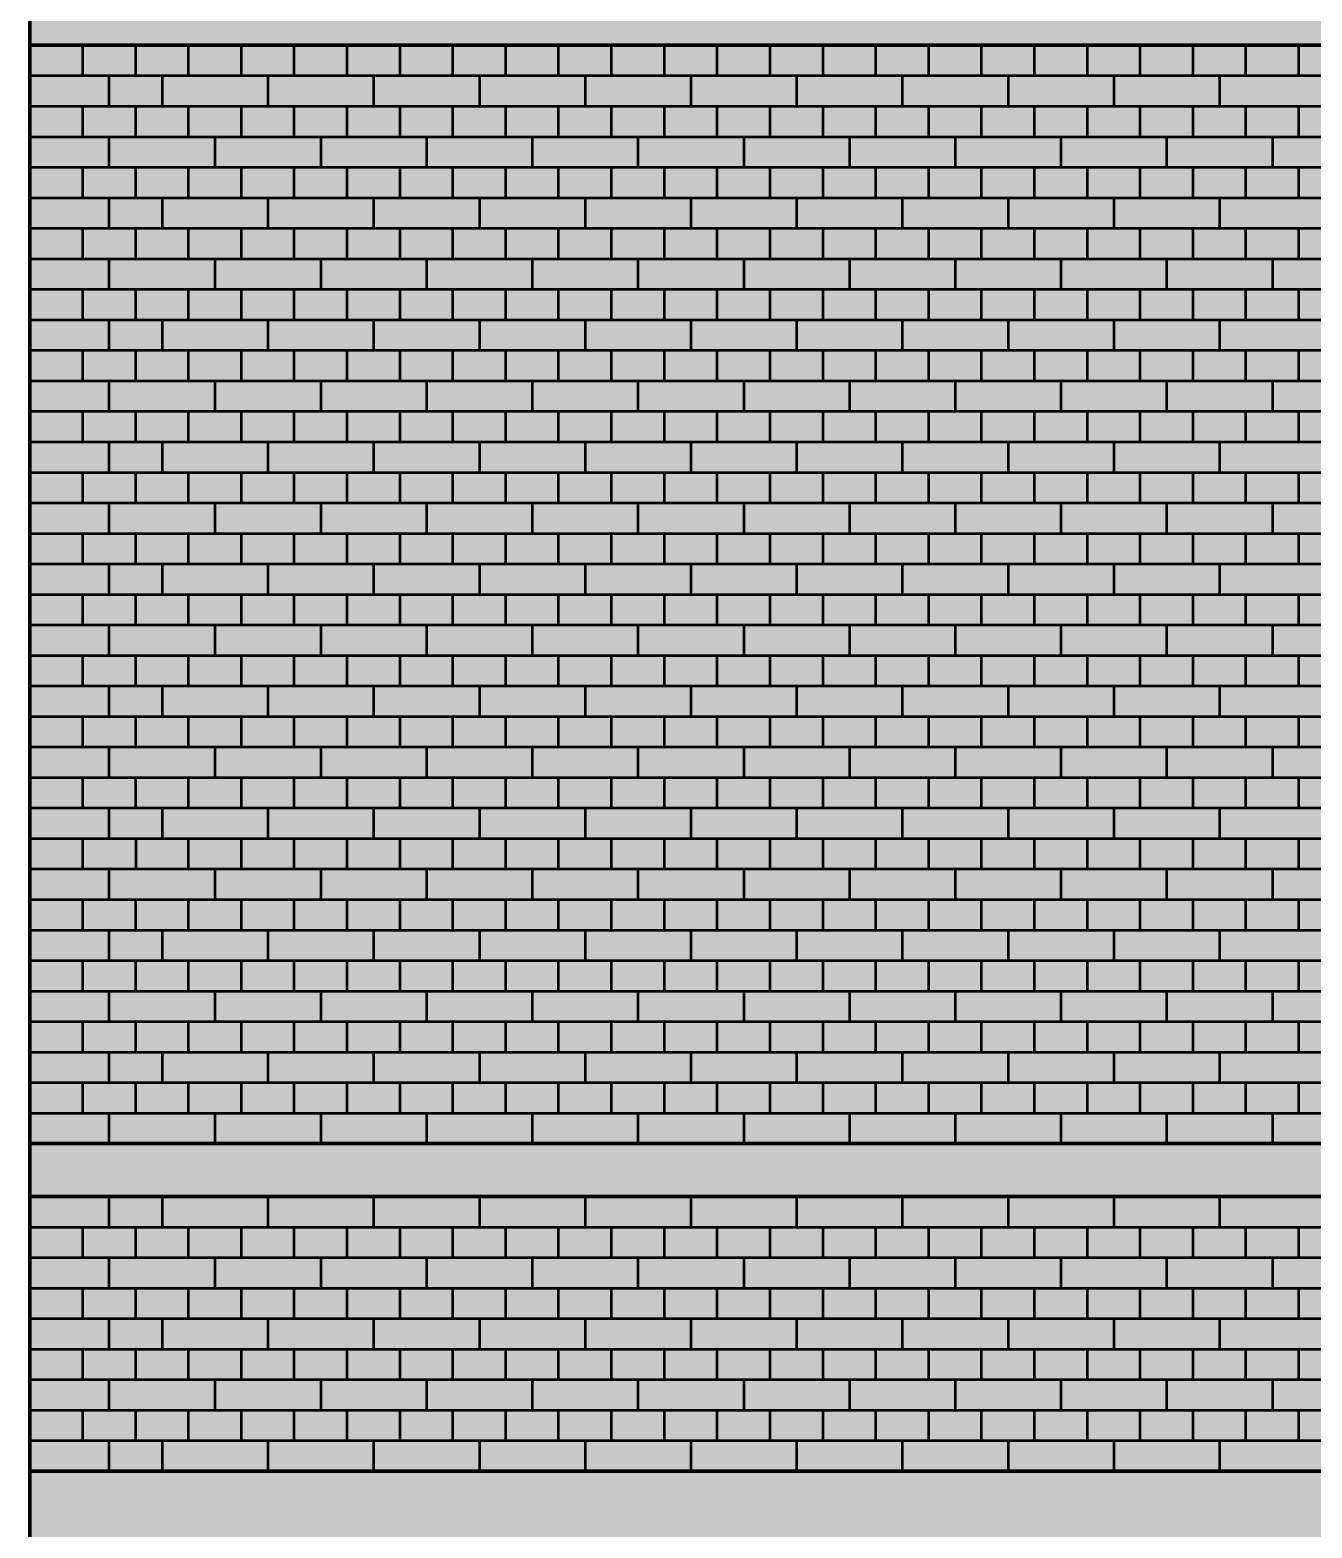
# Model space of a CAD drawing. Header units: millimetres. Extents: x 26 to 140, y 301 to 425.
# Drawn here: x 41.63 to 67.9, y 370.04 to 400.73 of the extents above; entities that cross this region are included whole.
import ezdxf

# ---------------------------------------------------------------- set-up
doc = ezdxf.new("R2010")
doc.units = ezdxf.units.MM
doc.linetypes.add('Volllinie', pattern=[0])
for name, color, linetype, lineweight, true_color in [('Rot', 178, 'Continuous', 70, 0x000000), ('Schild', 178, 'Continuous', 70, 0x000000), ('Schwarz', 178, 'Continuous', 70, 0x000000), ('Zeichnung', 178, 'Continuous', 25, 0x000000)]:
    doc.layers.add(name, color=color, linetype=linetype, lineweight=lineweight, true_color=true_color)

# ---------------------------------------------------------------- blocks, each defined once
blk = doc.blocks.new('$GROUP$e')
at = {"layer": 'Schild', "linetype": 'ByBlock', "lineweight": -2, "true_color": 0x000000}
h = blk.add_hatch(color=178, dxfattribs=at)
h.paths.add_polyline_path([(-8.125, -2.813), (8.125, -2.813), (8.125, 2.813), (-8.125, 2.813)], flags=0)
h.paths.add_polyline_path([(-7.925, -2.613), (7.925, -2.613), (7.925, 2.613), (-7.925, 2.613)], flags=0)
at = {"layer": 'Schild', "linetype": 'ByBlock', "lineweight": -2, "true_color": 0xffffff}
blk.add_hatch(color=7, dxfattribs=at).paths.add_polyline_path([(-7.925, 2.613), (-7.925, -2.613), (7.925, -2.613), (7.925, 2.613)], flags=0)
at = {"layer": 'Schild', "true_color": 0x000000}
for points in [[(-5.363, 2), (-4.792, 2), (-4.356, -0.395), (-3.932, 2), (-3.361, 2), (-4.073, -2), (-4.65, -2), (-5.075, 0.4), (-5.505, -2), (-6.076, -2), (-6.789, 2), (-6.218, 2), (-5.793, -0.395)], [(-0.003, 0.286), (-0.002, 0.324), (0.002, 0.361), (0.008, 0.397), (0.017, 0.433), (0.028, 0.469), (0.041, 0.503), (0.056, 0.537), (0.073, 0.57), (0.093, 0.601), (0.113, 0.63), (0.136, 0.659), (0.161, 0.686), (0.187, 0.711), (0.214, 0.735), (0.244, 0.756), (0.274, 0.776), (0.306, 0.795), (0.34, 0.811), (0.375, 0.825), (0.411, 0.837), (0.449, 0.846), (0.488, 0.852), (0.528, 0.856), (0.569, 0.857), (0.607, 0.856), (0.644, 0.852), (0.681, 0.846), (0.717, 0.837), (0.754, 0.825), (0.789, 0.811), (0.824, 0.795), (0.857, 0.777), (0.888, 0.757), (0.917, 0.736), (0.945, 0.713), (0.971, 0.688), (0.996, 0.662), (1.019, 0.634), (1.04, 0.605), (1.06, 0.574), (1.078, 0.541), (1.094, 0.506), (1.108, 0.471), (1.12, 0.434), (1.129, 0.398), (1.135, 0.361), (1.139, 0.324), (1.14, 0.286), (1.14, -0.003), (0.563, -0.003), (0.561, 0.039), (0.554, 0.077), (0.544, 0.114), (0.528, 0.148), (0.508, 0.179), (0.484, 0.208), (0.457, 0.233), (0.427, 0.254), (0.394, 0.27), (0.359, 0.282), (0.321, 0.289), (0.28, 0.291), (0.24, 0.289), (0.202, 0.282), (0.167, 0.271), (0.134, 0.255), (0.104, 0.234), (0.076, 0.209), (0.052, 0.181), (0.032, 0.15), (0.017, 0.117), (0.006, 0.081), (-0.001, 0.043), (-0.003, 0.002), (-0.003, -2), (-0.569, -2), (-0.569, 0.857), (-0.008, 0.857), (-0.008, 0.286)], [(5.929, 0.286), (5.889, 0.283), (5.851, 0.276), (5.816, 0.263), (5.783, 0.246), (5.753, 0.223), (5.725, 0.196), (5.701, 0.165), (5.681, 0.134), (5.666, 0.101), (5.655, 0.068), (5.648, 0.033), (5.646, -0.003), (5.641, -0.003), (5.643, -0.046), (5.65, -0.085), (5.662, -0.122), (5.678, -0.156), (5.699, -0.186), (5.725, -0.214), (5.754, -0.237), (5.785, -0.257), (5.818, -0.272), (5.853, -0.283), (5.89, -0.289), (5.929, -0.291), (5.98, -0.293), (6.03, -0.297), (6.079, -0.304), (6.127, -0.313), (6.173, -0.326), (6.219, -0.341), (6.264, -0.359), (6.307, -0.379), (6.349, -0.402), (6.39, -0.426), (6.429, -0.452), (6.466, -0.481), (6.502, -0.511), (6.536, -0.543), (6.568, -0.578), (6.599, -0.613), (6.627, -0.65), (6.654, -0.689), (6.678, -0.729), (6.701, -0.771), (6.721, -0.815), (6.739, -0.859), (6.754, -0.905), (6.767, -0.952), (6.777, -0.999), (6.784, -1.048), (6.788, -1.098), (6.789, -1.148), (6.788, -1.197), (6.784, -1.246), (6.777, -1.293), (6.768, -1.34), (6.756, -1.385), (6.741, -1.43), (6.724, -1.474), (6.704, -1.517), (6.682, -1.558), (6.659, -1.598), (6.633, -1.637), (6.606, -1.674), (6.576, -1.71), (6.544, -1.745), (6.511, -1.778), (6.475, -1.809), (6.438, -1.838), (6.399, -1.865), (6.359, -1.889), (6.316, -1.912), (6.272, -1.932), (6.226, -1.95), (6.18, -1.965), (6.132, -1.978), (6.083, -1.988), (6.033, -1.994), (5.982, -1.999), (5.929, -2), (5.877, -1.999), (5.826, -1.994), (5.776, -1.988), (5.728, -1.978), (5.68, -1.965), (5.634, -1.95), (5.589, -1.932), (5.546, -1.912), (5.504, -1.889), (5.464, -1.865), (5.425, -1.838), (5.388, -1.81), (5.353, -1.779), (5.32, -1.747), (5.288, -1.713), (5.258, -1.677), (5.231, -1.64), (5.205, -1.601), (5.181, -1.56), (5.16, -1.518), (5.14, -1.475), (5.123, -1.43), (5.108, -1.385), (5.096, -1.338), (5.087, -1.291), (5.08, -1.244), (5.076, -1.195), (5.075, -1.146), (5.641, -1.146), (5.643, -1.186), (5.65, -1.224), (5.661, -1.259), (5.677, -1.292), (5.698, -1.322), (5.722, -1.35), (5.751, -1.374), (5.782, -1.393), (5.815, -1.409), (5.851, -1.42), (5.889, -1.426), (5.929, -1.429), (5.935, -1.429), (5.974, -1.426), (6.011, -1.42), (6.046, -1.408), (6.079, -1.392), (6.11, -1.372), (6.139, -1.347), (6.165, -1.319), (6.186, -1.288), (6.202, -1.256), (6.214, -1.221), (6.221, -1.184), (6.223, -1.146), (6.221, -1.103), (6.213, -1.064), (6.201, -1.028), (6.184, -0.994), (6.163, -0.964), (6.136, -0.936), (6.106, -0.912), (6.075, -0.892), (6.042, -0.877), (6.008, -0.866), (5.972, -0.859), (5.935, -0.857), (5.929, -0.857), (5.877, -0.856), (5.826, -0.852), (5.776, -0.845), (5.728, -0.835), (5.68, -0.822), (5.634, -0.807), (5.589, -0.789), (5.546, -0.769), (5.504, -0.746), (5.464, -0.722), (5.425, -0.695), (5.388, -0.667), (5.353, -0.637), (5.32, -0.604), (5.288, -0.57), (5.258, -0.534), (5.231, -0.497), (5.205, -0.458), (5.181, -0.417), (5.16, -0.376), (5.14, -0.332), (5.123, -0.287), (5.108, -0.242), (5.096, -0.196), (5.087, -0.148), (5.08, -0.101), (5.076, -0.052), (5.075, -0.003), (5.075, 0.003), (5.076, 0.054), (5.08, 0.103), (5.087, 0.152), (5.097, 0.2), (5.11, 0.247), (5.125, 0.293), (5.143, 0.337), (5.163, 0.381), (5.186, 0.423), (5.21, 0.463), (5.237, 0.502), (5.265, 0.54), (5.295, 0.575), (5.328, 0.61), (5.362, 0.642), (5.398, 0.672), (5.435, 0.7), (5.474, 0.726), (5.514, 0.75), (5.556, 0.772), (5.6, 0.792), (5.645, 0.809), (5.69, 0.824), (5.736, 0.836), (5.783, 0.845), (5.831, 0.852), (5.88, 0.856), (5.929, 0.857), (5.98, 0.856), (6.03, 0.852), (6.079, 0.845), (6.127, 0.835), (6.173, 0.822), (6.219, 0.807), (6.264, 0.789), (6.307, 0.769), (6.349, 0.746), (6.39, 0.722), (6.429, 0.695), (6.466, 0.667), (6.502, 0.637), (6.536, 0.604), (6.568, 0.57), (6.599, 0.534), (6.627, 0.497), (6.654, 0.458), (6.678, 0.417), (6.701, 0.376), (6.721, 0.332), (6.739, 0.287), (6.754, 0.241), (6.767, 0.195), (6.777, 0.147), (6.784, 0.098), (6.788, 0.048), (6.789, -0.003), (6.223, -0.003), (6.221, 0.039), (6.213, 0.079), (6.201, 0.115), (6.184, 0.148), (6.163, 0.179), (6.136, 0.207), (6.106, 0.231), (6.075, 0.251), (6.042, 0.266), (6.008, 0.277), (5.972, 0.284), (5.935, 0.286)]]:
    blk.add_hatch(color=178, dxfattribs=at).paths.add_polyline_path(points, flags=0)
h = blk.add_hatch(color=178, dxfattribs=at)
h.paths.add_polyline_path([(2.503, -1.423), (2.543, -1.421), (2.58, -1.414), (2.615, -1.403), (2.649, -1.387), (2.68, -1.366), (2.709, -1.341), (2.735, -1.313), (2.757, -1.283), (2.773, -1.25), (2.785, -1.216), (2.792, -1.179), (2.795, -1.14), (2.789, -1.14), (2.784, 0.003), (2.781, 0.043), (2.775, 0.081), (2.764, 0.117), (2.748, 0.15), (2.728, 0.181), (2.704, 0.21), (2.676, 0.234), (2.646, 0.255), (2.613, 0.271), (2.577, 0.282), (2.539, 0.289), (2.498, 0.291), (2.462, 0.289), (2.428, 0.283), (2.395, 0.273), (2.364, 0.259), (2.334, 0.24), (2.306, 0.218), (2.28, 0.193), (2.259, 0.166), (2.241, 0.138), (2.227, 0.109), (2.218, 0.078), (2.212, 0.046), (2.207, -1.14), (2.209, -1.181), (2.216, -1.218), (2.227, -1.254), (2.243, -1.286), (2.264, -1.317), (2.289, -1.344), (2.318, -1.368), (2.349, -1.388), (2.383, -1.403), (2.419, -1.414), (2.457, -1.421), (2.498, -1.423)], flags=0)
h.paths.add_polyline_path([(3.355, -1.146), (3.354, -1.195), (3.35, -1.243), (3.343, -1.291), (3.334, -1.337), (3.322, -1.383), (3.307, -1.428), (3.29, -1.472), (3.27, -1.515), (3.249, -1.557), (3.225, -1.597), (3.2, -1.636), (3.172, -1.673), (3.143, -1.709), (3.111, -1.744), (3.078, -1.777), (3.042, -1.808), (3.005, -1.837), (2.967, -1.864), (2.926, -1.889), (2.884, -1.911), (2.84, -1.932), (2.794, -1.95), (2.748, -1.965), (2.7, -1.978), (2.651, -1.988), (2.601, -1.994), (2.55, -1.999), (2.498, -2), (2.446, -1.999), (2.395, -1.994), (2.345, -1.988), (2.297, -1.978), (2.25, -1.965), (2.204, -1.95), (2.159, -1.932), (2.116, -1.912), (2.074, -1.889), (2.034, -1.865), (1.996, -1.838), (1.959, -1.81), (1.924, -1.779), (1.89, -1.747), (1.859, -1.713), (1.829, -1.677), (1.802, -1.64), (1.776, -1.601), (1.753, -1.56), (1.731, -1.518), (1.711, -1.475), (1.694, -1.43), (1.679, -1.385), (1.668, -1.338), (1.658, -1.291), (1.652, -1.244), (1.648, -1.195), (1.646, -1.146), (1.646, 2), (2.212, 2), (2.216, 0.34), (2.219, 0.375), (2.224, 0.41), (2.232, 0.444), (2.243, 0.477), (2.255, 0.51), (2.27, 0.542), (2.288, 0.573), (2.307, 0.602), (2.327, 0.63), (2.349, 0.657), (2.373, 0.682), (2.399, 0.706), (2.426, 0.729), (2.454, 0.75), (2.483, 0.769), (2.513, 0.786), (2.544, 0.802), (2.576, 0.817), (2.609, 0.829), (2.644, 0.839), (2.679, 0.847), (2.715, 0.853), (2.751, 0.856), (2.789, 0.857), (2.827, 0.856), (2.864, 0.852), (2.9, 0.846), (2.936, 0.837), (2.972, 0.825), (3.007, 0.811), (3.042, 0.795), (3.074, 0.777), (3.105, 0.757), (3.134, 0.736), (3.162, 0.713), (3.188, 0.688), (3.212, 0.662), (3.235, 0.634), (3.256, 0.605), (3.275, 0.574), (3.293, 0.541), (3.309, 0.506), (3.323, 0.471), (3.335, 0.434), (3.344, 0.398), (3.35, 0.361), (3.354, 0.324), (3.355, 0.286)], flags=0)
h = blk.add_hatch(color=178, dxfattribs=at)
h.paths.add_polyline_path([(3.872, -2), (3.872, 0.857), (4.438, 0.857), (4.438, -2)], flags=0)
h.paths.add_polyline_path([(3.872, 1.14), (3.872, 1.717), (4.438, 1.717), (4.438, 1.14)], flags=0)
h = blk.add_hatch(color=178, dxfattribs=at)
h.paths.add_polyline_path([(-2.245, -1.146), (-2.243, -1.186), (-2.236, -1.224), (-2.224, -1.259), (-2.209, -1.292), (-2.188, -1.322), (-2.163, -1.35), (-2.135, -1.374), (-2.104, -1.393), (-2.071, -1.409), (-2.035, -1.42), (-1.997, -1.426), (-1.956, -1.429), (-1.951, -1.429), (-1.912, -1.426), (-1.875, -1.42), (-1.84, -1.408), (-1.807, -1.392), (-1.776, -1.372), (-1.747, -1.347), (-1.721, -1.319), (-1.7, -1.288), (-1.684, -1.256), (-1.672, -1.221), (-1.665, -1.184), (-1.663, -1.146), (-1.663, -0.971), (-1.663, -0.286), (-1.663, -0.003), (-1.665, 0.039), (-1.672, 0.079), (-1.684, 0.115), (-1.701, 0.148), (-1.723, 0.179), (-1.75, 0.207), (-1.779, 0.231), (-1.811, 0.251), (-1.844, 0.266), (-1.878, 0.277), (-1.914, 0.284), (-1.951, 0.286), (-1.956, 0.286), (-1.997, 0.283), (-2.035, 0.277), (-2.071, 0.265), (-2.104, 0.249), (-2.135, 0.229), (-2.163, 0.204), (-2.188, 0.176), (-2.209, 0.145), (-2.224, 0.112), (-2.236, 0.076), (-2.243, 0.038), (-2.245, -0.003)], flags=0)
h.paths.add_polyline_path([(-2.811, -0.003), (-2.809, 0.05), (-2.805, 0.101), (-2.798, 0.151), (-2.789, 0.2), (-2.776, 0.248), (-2.761, 0.294), (-2.743, 0.34), (-2.722, 0.384), (-2.7, 0.427), (-2.676, 0.467), (-2.649, 0.506), (-2.621, 0.543), (-2.59, 0.579), (-2.558, 0.612), (-2.524, 0.644), (-2.488, 0.674), (-2.451, 0.701), (-2.412, 0.727), (-2.371, 0.751), (-2.329, 0.772), (-2.286, 0.792), (-2.241, 0.809), (-2.196, 0.824), (-2.149, 0.836), (-2.102, 0.845), (-2.054, 0.852), (-2.006, 0.856), (-1.956, 0.857), (-1.906, 0.856), (-1.856, 0.852), (-1.807, 0.845), (-1.759, 0.835), (-1.712, 0.822), (-1.667, 0.807), (-1.622, 0.789), (-1.578, 0.769), (-1.536, 0.746), (-1.496, 0.722), (-1.457, 0.695), (-1.42, 0.667), (-1.384, 0.637), (-1.35, 0.604), (-1.317, 0.57), (-1.287, 0.534), (-1.258, 0.497), (-1.232, 0.458), (-1.207, 0.417), (-1.185, 0.376), (-1.165, 0.332), (-1.147, 0.287), (-1.131, 0.241), (-1.119, 0.195), (-1.109, 0.147), (-1.102, 0.098), (-1.098, 0.048), (-1.097, -0.003), (-1.097, -1.146), (-1.098, -1.195), (-1.102, -1.243), (-1.109, -1.291), (-1.118, -1.337), (-1.13, -1.383), (-1.145, -1.428), (-1.162, -1.472), (-1.182, -1.515), (-1.203, -1.557), (-1.227, -1.597), (-1.253, -1.636), (-1.28, -1.673), (-1.31, -1.709), (-1.341, -1.744), (-1.375, -1.777), (-1.41, -1.808), (-1.447, -1.837), (-1.486, -1.864), (-1.527, -1.889), (-1.569, -1.911), (-1.614, -1.932), (-1.659, -1.95), (-1.706, -1.965), (-1.754, -1.978), (-1.803, -1.988), (-1.853, -1.994), (-1.904, -1.999), (-1.956, -2), (-2.009, -1.999), (-2.06, -1.994), (-2.11, -1.988), (-2.158, -1.978), (-2.206, -1.965), (-2.252, -1.95), (-2.297, -1.932), (-2.34, -1.912), (-2.382, -1.889), (-2.422, -1.865), (-2.461, -1.838), (-2.497, -1.81), (-2.533, -1.779), (-2.566, -1.747), (-2.598, -1.713), (-2.627, -1.677), (-2.655, -1.64), (-2.681, -1.601), (-2.704, -1.56), (-2.726, -1.518), (-2.746, -1.475), (-2.763, -1.43), (-2.778, -1.385), (-2.79, -1.338), (-2.799, -1.291), (-2.806, -1.244), (-2.81, -1.195), (-2.811, -1.146), (-2.811, -0.275)], flags=0)

msp = doc.modelspace()

# ---------------------------------------------------------------- hatches: boundary and pattern name
at = {"layer": 'Rot', "linetype": 'Volllinie', "lineweight": 70, "true_color": 0xcc3300}
h = msp.add_hatch(color=22, dxfattribs=at)
edge = h.paths.add_edge_path(flags=0)
edge.add_line((84.966, 343.875), (84.966, 360.125))
edge.add_arc((90.924, 346.549), 14.826, 66.3035, 113.6965, ccw=False)
edge.add_line((96.883, 360.125), (96.883, 343.875))
edge.add_line((96.883, 343.875), (84.966, 343.875))
edge = h.paths.add_edge_path(flags=0)
edge.add_line((87.133, 377.917), (87.133, 393.542))
edge.add_arc((90.924, 382.353), 11.814, 71.2796, 108.7204, ccw=False)
edge.add_line((94.716, 393.542), (94.716, 377.917))
edge.add_line((94.716, 377.917), (87.133, 377.917))
edge = h.paths.add_edge_path(flags=0)
edge.add_line((82.258, 404.167), (82.258, 411.979))
edge.add_arc((85.237, 405.191), 7.413, 66.3035, 113.6965, ccw=False)
edge.add_line((88.216, 411.979), (88.216, 404.167))
edge.add_line((88.216, 404.167), (82.258, 404.167))
edge = h.paths.add_edge_path(flags=0)
edge.add_line((92.549, 404.167), (92.549, 411.979))
edge.add_arc((95.528, 405.191), 7.413, 66.3035, 113.6965, ccw=False)
edge.add_line((98.508, 411.979), (98.508, 404.167))
edge.add_line((98.508, 404.167), (92.549, 404.167))
h.paths.add_polyline_path([(41.633, 336.542), (140.216, 336.542), (140.216, 404.167), (105.008, 404.167), (105.008, 415.417), (95.633, 424.792), (85.133, 424.792), (75.758, 415.417), (75.758, 404.167), (41.633, 404.167)], flags=0)

# ---------------------------------------------------------------- linework, layer by layer
at = {"layer": 'Schwarz', "flags": 128}
msp.add_lwpolyline([(41.633, 336.542), (140.216, 336.542), (140.216, 404.167), (105.008, 404.167), (105.008, 415.417), (95.633, 424.792), (85.133, 424.792), (75.758, 415.417), (75.758, 404.167), (41.633, 404.167)], close=True, dxfattribs=at)
at = {"layer": 'Schwarz', "color": 178, "linetype": 'Volllinie', "lineweight": 70, "true_color": 0x000000, "flags": 128}
for points in [[(41.633, 400.417), (79.008, 400.417), (79.008, 415.417), (79.008, 416.042), (79.549, 416.042), (79.549, 416.667), (80.091, 416.667), (80.091, 416.667), (80.091, 417.292), (80.633, 417.292), (80.633, 417.917), (81.174, 417.917), (81.174, 418.542), (81.716, 418.542), (81.716, 419.167), (82.258, 419.167), (82.258, 419.167), (82.258, 419.792), (82.799, 419.792), (82.799, 420.417), (97.966, 420.417), (97.966, 419.792), (98.508, 419.792), (98.508, 419.167), (99.049, 419.167), (99.049, 419.167), (99.049, 418.542), (99.591, 418.542), (99.591, 418.542), (99.591, 417.917), (100.133, 417.917), (100.133, 417.917), (100.133, 417.292), (100.674, 417.292), (100.674, 416.667), (101.216, 416.667), (101.216, 416.667), (101.216, 416.042), (101.758, 416.042), (101.758, 415.417), (101.758, 400.417), (140.216, 400.417)], [(41.633, 371.208), (140.216, 371.208)]]:
    msp.add_lwpolyline(points, dxfattribs=at)
at = {"layer": 'Schwarz', "flags": 128}
for points in [[(41.633, 377.917), (87.133, 377.917)], [(41.633, 376.833), (140.216, 376.833)]]:
    msp.add_lwpolyline(points, dxfattribs=at)
at = {"layer": 'Zeichnung'}
for p, q in [((44.883, 397.917), (44.883, 397.292)), ((50.841, 396.667), (50.841, 397.292)), ((41.633, 396.667), (42.716, 396.667)), ((45.966, 395.417), (52.466, 395.417)), ((43.258, 393.542), (47.591, 393.542))]:
    msp.add_line(p, q, dxfattribs=at)
at = {"layer": 'Zeichnung', "color": 1, "linetype": 'Volllinie', "lineweight": 50, "true_color": 0xff0000, "flags": 128}
for points in [[(42.716, 399.792), (42.716, 400.417)], [(43.799, 399.792), (43.799, 400.417)], [(44.883, 399.792), (44.883, 400.417)], [(45.966, 399.792), (45.966, 400.417)], [(47.049, 399.792), (47.049, 400.417)], [(48.133, 399.792), (48.133, 400.417)], [(49.216, 399.792), (49.216, 400.417)], [(50.299, 399.792), (50.299, 400.417)], [(51.383, 399.792), (51.383, 400.417)], [(52.466, 399.792), (52.466, 400.417)], [(53.549, 399.792), (53.549, 400.417)], [(54.633, 399.792), (54.633, 400.417)], [(55.716, 399.792), (55.716, 400.417)], [(56.799, 399.792), (56.799, 400.417)], [(57.883, 399.792), (57.883, 400.417)], [(58.966, 399.792), (58.966, 400.417)], [(60.049, 399.792), (60.049, 400.417)], [(61.133, 399.792), (61.133, 400.417)], [(62.216, 399.792), (62.216, 400.417)], [(63.299, 399.792), (63.299, 400.417)], [(64.383, 399.792), (64.383, 400.417)], [(65.466, 399.792), (65.466, 400.417)], [(66.549, 399.792), (66.549, 400.417)], [(67.633, 399.792), (67.633, 400.417)], [(140.216, 399.792), (41.633, 399.792)], [(43.258, 399.167), (43.258, 399.792)], [(44.341, 399.792), (44.341, 399.167)], [(46.508, 399.792), (46.508, 399.167)], [(48.674, 399.792), (48.674, 399.167)], [(50.841, 399.792), (50.841, 399.167)], [(53.008, 399.792), (53.008, 399.167)], [(55.174, 399.792), (55.174, 399.167)], [(57.341, 399.792), (57.341, 399.167)], [(59.508, 399.792), (59.508, 399.167)], [(61.674, 399.792), (61.674, 399.167)], [(63.841, 399.792), (63.841, 399.167)], [(66.008, 399.792), (66.008, 399.167)], [(41.633, 399.167), (140.216, 399.167)], [(42.716, 398.542), (42.716, 399.167)], [(43.799, 398.542), (43.799, 399.167)], [(44.883, 398.542), (44.883, 399.167)], [(45.966, 398.542), (45.966, 399.167)], [(47.049, 398.542), (47.049, 399.167)], [(48.133, 398.542), (48.133, 399.167)], [(49.216, 398.542), (49.216, 399.167)], [(50.299, 398.542), (50.299, 399.167)], [(51.383, 398.542), (51.383, 399.167)], [(52.466, 398.542), (52.466, 399.167)], [(53.549, 398.542), (53.549, 399.167)], [(54.633, 398.542), (54.633, 399.167)], [(55.716, 398.542), (55.716, 399.167)], [(56.799, 398.542), (56.799, 399.167)], [(57.883, 398.542), (57.883, 399.167)], [(58.966, 398.542), (58.966, 399.167)], [(60.049, 398.542), (60.049, 399.167)], [(61.133, 398.542), (61.133, 399.167)], [(62.216, 398.542), (62.216, 399.167)], [(63.299, 398.542), (63.299, 399.167)], [(64.383, 398.542), (64.383, 399.167)], [(65.466, 398.542), (65.466, 399.167)], [(66.549, 398.542), (66.549, 399.167)], [(67.633, 398.542), (67.633, 399.167)], [(41.633, 398.542), (140.216, 398.542)], [(43.258, 397.917), (43.258, 398.542)], [(45.424, 398.542), (45.424, 397.917)], [(47.591, 398.542), (47.591, 397.917)], [(49.758, 398.542), (49.758, 397.917)], [(51.924, 398.542), (51.924, 397.917)], [(54.091, 398.542), (54.091, 397.917)], [(56.258, 398.542), (56.258, 397.917)], [(58.424, 398.542), (58.424, 397.917)], [(60.591, 398.542), (60.591, 397.917)], [(62.758, 398.542), (62.758, 397.917)], [(64.924, 398.542), (64.924, 397.917)], [(67.091, 398.542), (67.091, 397.917)], [(41.633, 397.917), (140.216, 397.917)], [(42.716, 397.292), (42.716, 397.917)], [(43.799, 397.292), (43.799, 397.917)], [(44.883, 397.292), (44.883, 397.917)], [(45.966, 397.292), (45.966, 397.917)], [(47.049, 397.292), (47.049, 397.917)], [(48.133, 397.292), (48.133, 397.917)], [(49.216, 397.292), (49.216, 397.917)], [(50.299, 397.292), (50.299, 397.917)], [(51.383, 397.292), (51.383, 397.917)], [(52.466, 397.292), (52.466, 397.917)], [(53.549, 397.292), (53.549, 397.917)], [(54.633, 397.292), (54.633, 397.917)], [(55.716, 397.292), (55.716, 397.917)], [(56.799, 397.292), (56.799, 397.917)], [(57.883, 397.292), (57.883, 397.917)], [(58.966, 397.292), (58.966, 397.917)], [(60.049, 397.292), (60.049, 397.917)], [(61.133, 397.292), (61.133, 397.917)], [(62.216, 397.292), (62.216, 397.917)], [(63.299, 397.292), (63.299, 397.917)], [(64.383, 397.292), (64.383, 397.917)], [(65.466, 397.292), (65.466, 397.917)], [(66.549, 397.292), (66.549, 397.917)], [(67.633, 397.292), (67.633, 397.917)], [(41.633, 397.292), (140.216, 397.292)], [(43.258, 396.667), (43.258, 397.292)], [(44.341, 397.292), (44.341, 396.667)], [(46.508, 397.292), (46.508, 396.667)], [(48.674, 397.292), (48.674, 396.667)], [(50.841, 397.292), (50.841, 396.667)], [(53.008, 397.292), (53.008, 396.667)], [(55.174, 397.292), (55.174, 396.667)], [(57.341, 397.292), (57.341, 396.667)], [(59.508, 397.292), (59.508, 396.667)], [(61.674, 397.292), (61.674, 396.667)], [(63.841, 397.292), (63.841, 396.667)], [(66.008, 397.292), (66.008, 396.667)], [(41.633, 396.667), (86.648, 396.667)], [(42.716, 396.042), (42.716, 396.667)], [(43.799, 396.042), (43.799, 396.667)], [(44.883, 396.042), (44.883, 396.667)], [(45.966, 396.042), (45.966, 396.667)], [(47.049, 396.042), (47.049, 396.667)], [(48.133, 396.042), (48.133, 396.667)], [(49.216, 396.042), (49.216, 396.667)], [(50.299, 396.042), (50.299, 396.667)], [(51.383, 396.042), (51.383, 396.667)], [(52.466, 396.042), (52.466, 396.667)], [(53.549, 396.042), (53.549, 396.667)], [(54.633, 396.042), (54.633, 396.667)], [(55.716, 396.042), (55.716, 396.667)], [(56.799, 396.042), (56.799, 396.667)], [(57.883, 396.042), (57.883, 396.667)], [(58.966, 396.042), (58.966, 396.667)], [(60.049, 396.042), (60.049, 396.667)], [(61.133, 396.042), (61.133, 396.667)], [(62.216, 396.042), (62.216, 396.667)], [(63.299, 396.042), (63.299, 396.667)], [(64.383, 396.042), (64.383, 396.667)], [(65.466, 396.042), (65.466, 396.667)], [(66.549, 396.042), (66.549, 396.667)], [(67.633, 396.042), (67.633, 396.667)], [(41.633, 396.042), (86.285, 396.042)], [(43.258, 395.417), (43.258, 396.042)], [(45.424, 396.042), (45.424, 395.417)], [(47.591, 396.042), (47.591, 395.417)], [(49.758, 396.042), (49.758, 395.417)], [(51.924, 396.042), (51.924, 395.417)], [(54.091, 396.042), (54.091, 395.417)], [(56.258, 396.042), (56.258, 395.417)], [(58.424, 396.042), (58.424, 395.417)], [(60.591, 396.042), (60.591, 395.417)], [(62.758, 396.042), (62.758, 395.417)], [(64.924, 396.042), (64.924, 395.417)], [(67.091, 396.042), (67.091, 395.417)], [(41.633, 395.417), (86.497, 395.417)], [(42.716, 394.792), (42.716, 395.417)], [(43.799, 394.792), (43.799, 395.417)], [(44.883, 394.792), (44.883, 395.417)], [(45.966, 394.792), (45.966, 395.417)], [(47.049, 394.792), (47.049, 395.417)], [(48.133, 394.792), (48.133, 395.417)], [(49.216, 394.792), (49.216, 395.417)], [(50.299, 394.792), (50.299, 395.417)], [(51.383, 394.792), (51.383, 395.417)], [(52.466, 394.792), (52.466, 395.417)], [(53.549, 394.792), (53.549, 395.417)], [(54.633, 394.792), (54.633, 395.417)], [(55.716, 394.792), (55.716, 395.417)], [(56.799, 394.792), (56.799, 395.417)], [(57.883, 394.792), (57.883, 395.417)], [(58.966, 394.792), (58.966, 395.417)], [(60.049, 394.792), (60.049, 395.417)], [(61.133, 394.792), (61.133, 395.417)], [(62.216, 394.792), (62.216, 395.417)], [(63.299, 394.792), (63.299, 395.417)], [(64.383, 394.792), (64.383, 395.417)], [(65.466, 394.792), (65.466, 395.417)], [(66.549, 394.792), (66.549, 395.417)], [(67.633, 394.792), (67.633, 395.417)], [(41.633, 394.792), (86.709, 394.792)], [(43.258, 394.167), (43.258, 394.792)], [(44.341, 394.792), (44.341, 394.167)], [(46.508, 394.792), (46.508, 394.167)], [(48.674, 394.792), (48.674, 394.167)], [(50.841, 394.792), (50.841, 394.167)], [(53.008, 394.792), (53.008, 394.167)], [(55.174, 394.792), (55.174, 394.167)], [(57.341, 394.792), (57.341, 394.167)], [(59.508, 394.792), (59.508, 394.167)], [(61.674, 394.792), (61.674, 394.167)], [(63.841, 394.792), (63.841, 394.167)], [(66.008, 394.792), (66.008, 394.167)], [(41.633, 394.167), (86.921, 394.167)], [(42.716, 393.542), (42.716, 394.167)], [(43.799, 393.542), (43.799, 394.167)], [(44.883, 393.542), (44.883, 394.167)], [(45.966, 393.542), (45.966, 394.167)], [(47.049, 393.542), (47.049, 394.167)], [(48.133, 393.542), (48.133, 394.167)], [(49.216, 393.542), (49.216, 394.167)], [(50.299, 393.542), (50.299, 394.167)], [(51.383, 393.542), (51.383, 394.167)], [(52.466, 393.542), (52.466, 394.167)], [(53.549, 393.542), (53.549, 394.167)], [(54.633, 393.542), (54.633, 394.167)], [(55.716, 393.542), (55.716, 394.167)], [(56.799, 393.542), (56.799, 394.167)], [(57.883, 393.542), (57.883, 394.167)], [(58.966, 393.542), (58.966, 394.167)], [(60.049, 393.542), (60.049, 394.167)], [(61.133, 393.542), (61.133, 394.167)], [(62.216, 393.542), (62.216, 394.167)], [(63.299, 393.542), (63.299, 394.167)], [(64.383, 393.542), (64.383, 394.167)], [(65.466, 393.542), (65.466, 394.167)], [(66.549, 393.542), (66.549, 394.167)], [(67.633, 393.542), (67.633, 394.167)], [(41.633, 393.542), (87.133, 393.542)], [(43.258, 392.917), (43.258, 393.542)], [(45.424, 393.542), (45.424, 392.917)], [(47.591, 393.542), (47.591, 392.917)], [(49.758, 393.542), (49.758, 392.917)], [(51.924, 393.542), (51.924, 392.917)], [(54.091, 393.542), (54.091, 392.917)], [(56.258, 393.542), (56.258, 392.917)], [(58.424, 393.542), (58.424, 392.917)], [(60.591, 393.542), (60.591, 392.917)], [(62.758, 393.542), (62.758, 392.917)], [(64.924, 393.542), (64.924, 392.917)], [(67.091, 393.542), (67.091, 392.917)], [(41.633, 392.917), (87.133, 392.917)], [(42.716, 392.292), (42.716, 392.917)], [(43.799, 392.292), (43.799, 392.917)], [(44.883, 392.292), (44.883, 392.917)], [(45.966, 392.292), (45.966, 392.917)], [(47.049, 392.292), (47.049, 392.917)], [(48.133, 392.292), (48.133, 392.917)], [(49.216, 392.292), (49.216, 392.917)], [(50.299, 392.292), (50.299, 392.917)], [(51.383, 392.292), (51.383, 392.917)], [(52.466, 392.292), (52.466, 392.917)], [(53.549, 392.292), (53.549, 392.917)], [(54.633, 392.292), (54.633, 392.917)], [(55.716, 392.292), (55.716, 392.917)], [(56.799, 392.292), (56.799, 392.917)], [(57.883, 392.292), (57.883, 392.917)], [(58.966, 392.292), (58.966, 392.917)], [(60.049, 392.292), (60.049, 392.917)], [(61.133, 392.292), (61.133, 392.917)], [(62.216, 392.292), (62.216, 392.917)], [(63.299, 392.292), (63.299, 392.917)], [(64.383, 392.292), (64.383, 392.917)], [(65.466, 392.292), (65.466, 392.917)], [(66.549, 392.292), (66.549, 392.917)], [(67.633, 392.292), (67.633, 392.917)], [(41.633, 392.292), (87.133, 392.292)], [(43.258, 391.667), (43.258, 392.292)], [(44.341, 392.292), (44.341, 391.667)], [(46.508, 392.292), (46.508, 391.667)], [(48.674, 392.292), (48.674, 391.667)], [(50.841, 392.292), (50.841, 391.667)], [(53.008, 392.292), (53.008, 391.667)], [(55.174, 392.292), (55.174, 391.667)], [(57.341, 392.292), (57.341, 391.667)], [(59.508, 392.292), (59.508, 391.667)], [(61.674, 392.292), (61.674, 391.667)], [(63.841, 392.292), (63.841, 391.667)], [(66.008, 392.292), (66.008, 391.667)], [(41.633, 391.667), (87.133, 391.667)], [(42.716, 391.042), (42.716, 391.667)], [(43.799, 391.042), (43.799, 391.667)], [(44.883, 391.042), (44.883, 391.667)], [(45.966, 391.042), (45.966, 391.667)], [(47.049, 391.042), (47.049, 391.667)], [(48.133, 391.042), (48.133, 391.667)], [(49.216, 391.042), (49.216, 391.667)], [(50.299, 391.042), (50.299, 391.667)], [(51.383, 391.042), (51.383, 391.667)], [(52.466, 391.042), (52.466, 391.667)], [(53.549, 391.042), (53.549, 391.667)], [(54.633, 391.042), (54.633, 391.667)], [(55.716, 391.042), (55.716, 391.667)], [(56.799, 391.042), (56.799, 391.667)], [(57.883, 391.042), (57.883, 391.667)], [(58.966, 391.042), (58.966, 391.667)], [(60.049, 391.042), (60.049, 391.667)], [(61.133, 391.042), (61.133, 391.667)], [(62.216, 391.042), (62.216, 391.667)], [(63.299, 391.042), (63.299, 391.667)], [(64.383, 391.042), (64.383, 391.667)], [(65.466, 391.042), (65.466, 391.667)], [(66.549, 391.042), (66.549, 391.667)], [(67.633, 391.042), (67.633, 391.667)], [(41.633, 391.042), (87.133, 391.042)], [(43.258, 390.417), (43.258, 391.042)], [(45.424, 391.042), (45.424, 390.417)], [(47.591, 391.042), (47.591, 390.417)], [(49.758, 391.042), (49.758, 390.417)], [(51.924, 391.042), (51.924, 390.417)], [(54.091, 391.042), (54.091, 390.417)], [(56.258, 391.042), (56.258, 390.417)], [(58.424, 391.042), (58.424, 390.417)], [(60.591, 391.042), (60.591, 390.417)], [(62.758, 391.042), (62.758, 390.417)], [(64.924, 391.042), (64.924, 390.417)], [(67.091, 391.042), (67.091, 390.417)], [(41.633, 390.417), (87.133, 390.417)], [(42.716, 389.792), (42.716, 390.417)], [(43.799, 389.792), (43.799, 390.417)], [(44.883, 389.792), (44.883, 390.417)], [(45.966, 389.792), (45.966, 390.417)], [(47.049, 389.792), (47.049, 390.417)], [(48.133, 389.792), (48.133, 390.417)], [(49.216, 389.792), (49.216, 390.417)], [(50.299, 389.792), (50.299, 390.417)], [(51.383, 389.792), (51.383, 390.417)], [(52.466, 389.792), (52.466, 390.417)], [(53.549, 389.792), (53.549, 390.417)], [(54.633, 389.792), (54.633, 390.417)], [(55.716, 389.792), (55.716, 390.417)], [(56.799, 389.792), (56.799, 390.417)], [(57.883, 389.792), (57.883, 390.417)], [(58.966, 389.792), (58.966, 390.417)], [(60.049, 389.792), (60.049, 390.417)], [(61.133, 389.792), (61.133, 390.417)], [(62.216, 389.792), (62.216, 390.417)], [(63.299, 389.792), (63.299, 390.417)], [(64.383, 389.792), (64.383, 390.417)], [(65.466, 389.792), (65.466, 390.417)], [(66.549, 389.792), (66.549, 390.417)], [(67.633, 389.792), (67.633, 390.417)], [(41.633, 389.792), (87.133, 389.792)], [(43.258, 389.167), (43.258, 389.792)], [(44.341, 389.792), (44.341, 389.167)], [(46.508, 389.792), (46.508, 389.167)], [(48.674, 389.792), (48.674, 389.167)], [(50.841, 389.792), (50.841, 389.167)], [(53.008, 389.792), (53.008, 389.167)], [(55.174, 389.792), (55.174, 389.167)], [(57.341, 389.792), (57.341, 389.167)], [(59.508, 389.792), (59.508, 389.167)], [(61.674, 389.792), (61.674, 389.167)], [(63.841, 389.792), (63.841, 389.167)], [(66.008, 389.792), (66.008, 389.167)], [(41.633, 389.167), (87.133, 389.167)], [(42.716, 388.542), (42.716, 389.167)], [(43.799, 388.542), (43.799, 389.167)], [(44.883, 388.542), (44.883, 389.167)], [(45.966, 388.542), (45.966, 389.167)], [(47.049, 388.542), (47.049, 389.167)], [(48.133, 388.542), (48.133, 389.167)], [(49.216, 388.542), (49.216, 389.167)], [(50.299, 388.542), (50.299, 389.167)], [(51.383, 388.542), (51.383, 389.167)], [(52.466, 388.542), (52.466, 389.167)], [(53.549, 388.542), (53.549, 389.167)], [(54.633, 388.542), (54.633, 389.167)], [(55.716, 388.542), (55.716, 389.167)], [(56.799, 388.542), (56.799, 389.167)], [(57.883, 388.542), (57.883, 389.167)], [(58.966, 388.542), (58.966, 389.167)], [(60.049, 388.542), (60.049, 389.167)], [(61.133, 388.542), (61.133, 389.167)], [(62.216, 388.542), (62.216, 389.167)], [(63.299, 388.542), (63.299, 389.167)], [(64.383, 388.542), (64.383, 389.167)], [(65.466, 388.542), (65.466, 389.167)], [(66.549, 388.542), (66.549, 389.167)], [(67.633, 388.542), (67.633, 389.167)], [(41.633, 388.542), (87.133, 388.542)], [(43.258, 387.917), (43.258, 388.542)], [(45.424, 388.542), (45.424, 387.917)], [(47.591, 388.542), (47.591, 387.917)], [(49.758, 388.542), (49.758, 387.917)], [(51.924, 388.542), (51.924, 387.917)], [(54.091, 388.542), (54.091, 387.917)], [(56.258, 388.542), (56.258, 387.917)], [(58.424, 388.542), (58.424, 387.917)], [(60.591, 388.542), (60.591, 387.917)], [(62.758, 388.542), (62.758, 387.917)], [(64.924, 388.542), (64.924, 387.917)], [(67.091, 388.542), (67.091, 387.917)], [(41.633, 387.917), (87.133, 387.917)], [(42.716, 387.292), (42.716, 387.917)], [(43.799, 387.292), (43.799, 387.917)], [(44.883, 387.292), (44.883, 387.917)], [(45.966, 387.292), (45.966, 387.917)], [(47.049, 387.292), (47.049, 387.917)], [(48.133, 387.292), (48.133, 387.917)], [(49.216, 387.292), (49.216, 387.917)], [(50.299, 387.292), (50.299, 387.917)], [(51.383, 387.292), (51.383, 387.917)], [(52.466, 387.292), (52.466, 387.917)], [(53.549, 387.292), (53.549, 387.917)], [(54.633, 387.292), (54.633, 387.917)], [(55.716, 387.292), (55.716, 387.917)], [(56.799, 387.292), (56.799, 387.917)], [(57.883, 387.292), (57.883, 387.917)], [(58.966, 387.292), (58.966, 387.917)], [(60.049, 387.292), (60.049, 387.917)], [(61.133, 387.292), (61.133, 387.917)], [(62.216, 387.292), (62.216, 387.917)], [(63.299, 387.292), (63.299, 387.917)], [(64.383, 387.292), (64.383, 387.917)], [(65.466, 387.292), (65.466, 387.917)], [(66.549, 387.292), (66.549, 387.917)], [(67.633, 387.292), (67.633, 387.917)], [(41.633, 387.292), (87.133, 387.292)], [(43.258, 386.667), (43.258, 387.292)], [(44.341, 387.292), (44.341, 386.667)], [(46.508, 387.292), (46.508, 386.667)], [(48.674, 387.292), (48.674, 386.667)], [(50.841, 387.292), (50.841, 386.667)], [(53.008, 387.292), (53.008, 386.667)], [(55.174, 387.292), (55.174, 386.667)], [(57.341, 387.292), (57.341, 386.667)], [(59.508, 387.292), (59.508, 386.667)], [(61.674, 387.292), (61.674, 386.667)], [(63.841, 387.292), (63.841, 386.667)], [(66.008, 387.292), (66.008, 386.667)], [(41.633, 386.667), (87.133, 386.667)], [(42.716, 386.042), (42.716, 386.667)], [(43.799, 386.042), (43.799, 386.667)], [(44.883, 386.042), (44.883, 386.667)], [(45.966, 386.042), (45.966, 386.667)], [(47.049, 386.042), (47.049, 386.667)], [(48.133, 386.042), (48.133, 386.667)], [(49.216, 386.042), (49.216, 386.667)], [(50.299, 386.042), (50.299, 386.667)], [(51.383, 386.042), (51.383, 386.667)], [(52.466, 386.042), (52.466, 386.667)], [(53.549, 386.042), (53.549, 386.667)], [(54.633, 386.042), (54.633, 386.667)], [(55.716, 386.042), (55.716, 386.667)], [(56.799, 386.042), (56.799, 386.667)], [(57.883, 386.042), (57.883, 386.667)], [(58.966, 386.042), (58.966, 386.667)], [(60.049, 386.042), (60.049, 386.667)], [(61.133, 386.042), (61.133, 386.667)], [(62.216, 386.042), (62.216, 386.667)], [(63.299, 386.042), (63.299, 386.667)], [(64.383, 386.042), (64.383, 386.667)], [(65.466, 386.042), (65.466, 386.667)], [(66.549, 386.042), (66.549, 386.667)], [(67.633, 386.042), (67.633, 386.667)], [(41.633, 386.042), (87.133, 386.042)], [(43.258, 385.417), (43.258, 386.042)], [(45.424, 386.042), (45.424, 385.417)], [(47.591, 386.042), (47.591, 385.417)], [(49.758, 386.042), (49.758, 385.417)], [(51.924, 386.042), (51.924, 385.417)], [(54.091, 386.042), (54.091, 385.417)], [(56.258, 386.042), (56.258, 385.417)], [(58.424, 386.042), (58.424, 385.417)], [(60.591, 386.042), (60.591, 385.417)], [(62.758, 386.042), (62.758, 385.417)], [(64.924, 386.042), (64.924, 385.417)], [(67.091, 386.042), (67.091, 385.417)], [(41.633, 385.417), (87.133, 385.417)], [(42.716, 384.792), (42.716, 385.417)], [(43.799, 384.792), (43.799, 385.417)], [(44.883, 384.792), (44.883, 385.417)], [(45.966, 384.792), (45.966, 385.417)], [(47.049, 384.792), (47.049, 385.417)], [(48.133, 384.792), (48.133, 385.417)], [(49.216, 384.792), (49.216, 385.417)], [(50.299, 384.792), (50.299, 385.417)], [(51.383, 384.792), (51.383, 385.417)], [(52.466, 384.792), (52.466, 385.417)], [(53.549, 384.792), (53.549, 385.417)], [(54.633, 384.792), (54.633, 385.417)], [(55.716, 384.792), (55.716, 385.417)], [(56.799, 384.792), (56.799, 385.417)], [(57.883, 384.792), (57.883, 385.417)], [(58.966, 384.792), (58.966, 385.417)], [(60.049, 384.792), (60.049, 385.417)], [(61.133, 384.792), (61.133, 385.417)], [(62.216, 384.792), (62.216, 385.417)], [(63.299, 384.792), (63.299, 385.417)], [(64.383, 384.792), (64.383, 385.417)], [(65.466, 384.792), (65.466, 385.417)], [(66.549, 384.792), (66.549, 385.417)], [(67.633, 384.792), (67.633, 385.417)], [(41.633, 384.792), (87.133, 384.792)], [(43.258, 384.167), (43.258, 384.792)], [(44.341, 384.792), (44.341, 384.167)], [(46.508, 384.792), (46.508, 384.167)], [(48.674, 384.792), (48.674, 384.167)], [(50.841, 384.792), (50.841, 384.167)], [(53.008, 384.792), (53.008, 384.167)], [(55.174, 384.792), (55.174, 384.167)], [(57.341, 384.792), (57.341, 384.167)], [(59.508, 384.792), (59.508, 384.167)], [(61.674, 384.792), (61.674, 384.167)], [(63.841, 384.792), (63.841, 384.167)], [(66.008, 384.792), (66.008, 384.167)], [(41.633, 384.167), (87.133, 384.167)], [(42.716, 383.542), (42.716, 384.167)], [(43.799, 384.167), (43.799, 383.542)], [(44.883, 383.542), (44.883, 384.167)], [(45.966, 383.542), (45.966, 384.167)], [(47.049, 383.542), (47.049, 384.167)], [(48.133, 383.542), (48.133, 384.167)], [(49.216, 383.542), (49.216, 384.167)], [(50.299, 383.542), (50.299, 384.167)], [(51.383, 383.542), (51.383, 384.167)], [(52.466, 383.542), (52.466, 384.167)], [(53.549, 383.542), (53.549, 384.167)], [(54.633, 383.542), (54.633, 384.167)], [(55.716, 383.542), (55.716, 384.167)], [(56.799, 383.542), (56.799, 384.167)], [(57.883, 383.542), (57.883, 384.167)], [(58.966, 383.542), (58.966, 384.167)], [(60.049, 383.542), (60.049, 384.167)], [(61.133, 383.542), (61.133, 384.167)], [(62.216, 383.542), (62.216, 384.167)], [(63.299, 383.542), (63.299, 384.167)], [(64.383, 383.542), (64.383, 384.167)], [(65.466, 383.542), (65.466, 384.167)], [(66.549, 383.542), (66.549, 384.167)], [(67.633, 383.542), (67.633, 384.167)], [(41.633, 383.542), (87.133, 383.542)], [(43.258, 382.917), (43.258, 383.542)], [(45.424, 383.542), (45.424, 382.917)], [(47.591, 383.542), (47.591, 382.917)], [(49.758, 383.542), (49.758, 382.917)], [(51.924, 383.542), (51.924, 382.917)], [(54.091, 383.542), (54.091, 382.917)], [(56.258, 383.542), (56.258, 382.917)], [(58.424, 383.542), (58.424, 382.917)], [(60.591, 383.542), (60.591, 382.917)], [(62.758, 383.542), (62.758, 382.917)], [(64.924, 383.542), (64.924, 382.917)], [(67.091, 383.542), (67.091, 382.917)], [(41.633, 382.917), (87.133, 382.917)], [(42.716, 382.292), (42.716, 382.917)], [(43.799, 382.292), (43.799, 382.917)], [(44.883, 382.292), (44.883, 382.917)], [(45.966, 382.292), (45.966, 382.917)], [(47.049, 382.292), (47.049, 382.917)], [(48.133, 382.292), (48.133, 382.917)], [(49.216, 382.292), (49.216, 382.917)], [(50.299, 382.292), (50.299, 382.917)], [(51.383, 382.292), (51.383, 382.917)], [(52.466, 382.292), (52.466, 382.917)], [(53.549, 382.292), (53.549, 382.917)], [(54.633, 382.292), (54.633, 382.917)], [(55.716, 382.292), (55.716, 382.917)], [(56.799, 382.292), (56.799, 382.917)], [(57.883, 382.292), (57.883, 382.917)], [(58.966, 382.292), (58.966, 382.917)], [(60.049, 382.292), (60.049, 382.917)], [(61.133, 382.292), (61.133, 382.917)], [(62.216, 382.292), (62.216, 382.917)], [(63.299, 382.292), (63.299, 382.917)], [(64.383, 382.292), (64.383, 382.917)], [(65.466, 382.292), (65.466, 382.917)], [(66.549, 382.292), (66.549, 382.917)], [(67.633, 382.292), (67.633, 382.917)], [(41.633, 382.292), (87.133, 382.292)], [(43.258, 381.667), (43.258, 382.292)], [(44.341, 382.292), (44.341, 381.667)], [(46.508, 382.292), (46.508, 381.667)], [(48.674, 382.292), (48.674, 381.667)], [(50.841, 382.292), (50.841, 381.667)], [(53.008, 382.292), (53.008, 381.667)], [(55.174, 382.292), (55.174, 381.667)], [(57.341, 382.292), (57.341, 381.667)], [(59.508, 382.292), (59.508, 381.667)], [(61.674, 382.292), (61.674, 381.667)], [(63.841, 382.292), (63.841, 381.667)], [(66.008, 382.292), (66.008, 381.667)], [(41.633, 381.667), (87.133, 381.667)], [(42.716, 381.042), (42.716, 381.667)], [(43.799, 381.042), (43.799, 381.667)], [(44.883, 381.042), (44.883, 381.667)], [(45.966, 381.042), (45.966, 381.667)], [(47.049, 381.042), (47.049, 381.667)], [(48.133, 381.042), (48.133, 381.667)], [(49.216, 381.042), (49.216, 381.667)], [(50.299, 381.042), (50.299, 381.667)], [(51.383, 381.042), (51.383, 381.667)], [(52.466, 381.042), (52.466, 381.667)], [(53.549, 381.042), (53.549, 381.667)], [(54.633, 381.042), (54.633, 381.667)], [(55.716, 381.042), (55.716, 381.667)], [(56.799, 381.042), (56.799, 381.667)], [(57.883, 381.042), (57.883, 381.667)], [(58.966, 381.042), (58.966, 381.667)], [(60.049, 381.042), (60.049, 381.667)], [(61.133, 381.042), (61.133, 381.667)], [(62.216, 381.042), (62.216, 381.667)], [(63.299, 381.042), (63.299, 381.667)], [(64.383, 381.042), (64.383, 381.667)], [(65.466, 381.042), (65.466, 381.667)], [(66.549, 381.042), (66.549, 381.667)], [(67.633, 381.042), (67.633, 381.667)], [(41.633, 381.042), (87.133, 381.042)], [(43.258, 380.417), (43.258, 381.042)], [(45.424, 381.042), (45.424, 380.417)], [(47.591, 381.042), (47.591, 380.417)], [(49.758, 381.042), (49.758, 380.417)], [(51.924, 381.042), (51.924, 380.417)], [(54.091, 381.042), (54.091, 380.417)], [(56.258, 381.042), (56.258, 380.417)], [(58.424, 381.042), (58.424, 380.417)], [(60.591, 381.042), (60.591, 380.417)], [(62.758, 381.042), (62.758, 380.417)], [(64.924, 381.042), (64.924, 380.417)], [(67.091, 381.042), (67.091, 380.417)], [(41.633, 380.417), (87.133, 380.417)], [(42.716, 379.792), (42.716, 380.417)], [(43.799, 379.792), (43.799, 380.417)], [(44.883, 379.792), (44.883, 380.417)], [(45.966, 379.792), (45.966, 380.417)], [(47.049, 379.792), (47.049, 380.417)], [(48.133, 379.792), (48.133, 380.417)], [(49.216, 379.792), (49.216, 380.417)], [(50.299, 379.792), (50.299, 380.417)], [(51.383, 379.792), (51.383, 380.417)], [(52.466, 379.792), (52.466, 380.417)], [(53.549, 379.792), (53.549, 380.417)], [(54.633, 379.792), (54.633, 380.417)], [(55.716, 379.792), (55.716, 380.417)], [(56.799, 379.792), (56.799, 380.417)], [(57.883, 379.792), (57.883, 380.417)], [(58.966, 379.792), (58.966, 380.417)], [(60.049, 379.792), (60.049, 380.417)], [(61.133, 379.792), (61.133, 380.417)], [(62.216, 379.792), (62.216, 380.417)], [(63.299, 379.792), (63.299, 380.417)], [(64.383, 379.792), (64.383, 380.417)], [(65.466, 379.792), (65.466, 380.417)], [(66.549, 379.792), (66.549, 380.417)], [(67.633, 379.792), (67.633, 380.417)], [(41.633, 379.792), (87.133, 379.792)], [(43.258, 379.167), (43.258, 379.792)], [(44.341, 379.792), (44.341, 379.167)], [(46.508, 379.792), (46.508, 379.167)], [(48.674, 379.792), (48.674, 379.167)], [(50.841, 379.792), (50.841, 379.167)], [(53.008, 379.792), (53.008, 379.167)], [(55.174, 379.792), (55.174, 379.167)], [(57.341, 379.792), (57.341, 379.167)], [(59.508, 379.792), (59.508, 379.167)], [(61.674, 379.792), (61.674, 379.167)], [(63.841, 379.792), (63.841, 379.167)], [(66.008, 379.792), (66.008, 379.167)], [(41.633, 379.167), (87.133, 379.167)], [(42.716, 378.542), (42.716, 379.167)], [(43.799, 378.542), (43.799, 379.167)], [(44.883, 378.542), (44.883, 379.167)], [(45.966, 378.542), (45.966, 379.167)], [(47.049, 378.542), (47.049, 379.167)], [(48.133, 378.542), (48.133, 379.167)], [(49.216, 378.542), (49.216, 379.167)], [(50.299, 378.542), (50.299, 379.167)], [(51.383, 378.542), (51.383, 379.167)], [(52.466, 378.542), (52.466, 379.167)], [(53.549, 378.542), (53.549, 379.167)], [(54.633, 378.542), (54.633, 379.167)], [(55.716, 378.542), (55.716, 379.167)], [(56.799, 378.542), (56.799, 379.167)], [(57.883, 378.542), (57.883, 379.167)], [(58.966, 378.542), (58.966, 379.167)], [(60.049, 378.542), (60.049, 379.167)], [(61.133, 378.542), (61.133, 379.167)], [(62.216, 378.542), (62.216, 379.167)], [(63.299, 378.542), (63.299, 379.167)], [(64.383, 378.542), (64.383, 379.167)], [(65.466, 378.542), (65.466, 379.167)], [(66.549, 378.542), (66.549, 379.167)], [(67.633, 378.542), (67.633, 379.167)], [(41.633, 378.542), (87.133, 378.542)], [(43.258, 377.917), (43.258, 378.542)], [(45.424, 378.542), (45.424, 377.917)], [(47.591, 378.542), (47.591, 377.917)], [(49.758, 378.542), (49.758, 377.917)], [(51.924, 378.542), (51.924, 377.917)], [(54.091, 378.542), (54.091, 377.917)], [(56.258, 378.542), (56.258, 377.917)], [(58.424, 378.542), (58.424, 377.917)], [(60.591, 378.542), (60.591, 377.917)], [(62.758, 378.542), (62.758, 377.917)], [(64.924, 378.542), (64.924, 377.917)], [(67.091, 378.542), (67.091, 377.917)], [(43.258, 376.208), (43.258, 376.833)], [(44.341, 376.833), (44.341, 376.208)], [(46.508, 376.833), (46.508, 376.208)], [(48.674, 376.833), (48.674, 376.208)], [(50.841, 376.833), (50.841, 376.208)], [(53.008, 376.833), (53.008, 376.208)], [(55.174, 376.833), (55.174, 376.208)], [(57.341, 376.833), (57.341, 376.208)], [(59.508, 376.833), (59.508, 376.208)], [(61.674, 376.833), (61.674, 376.208)], [(63.841, 376.833), (63.841, 376.208)], [(66.008, 376.833), (66.008, 376.208)], [(41.633, 376.208), (140.216, 376.208)], [(42.716, 375.583), (42.716, 376.208)], [(43.799, 375.583), (43.799, 376.208)], [(44.883, 375.583), (44.883, 376.208)], [(45.966, 375.583), (45.966, 376.208)], [(47.049, 375.583), (47.049, 376.208)], [(48.133, 375.583), (48.133, 376.208)], [(49.216, 375.583), (49.216, 376.208)], [(50.299, 375.583), (50.299, 376.208)], [(51.383, 375.583), (51.383, 376.208)], [(52.466, 375.583), (52.466, 376.208)], [(53.549, 375.583), (53.549, 376.208)], [(54.633, 375.583), (54.633, 376.208)], [(55.716, 375.583), (55.716, 376.208)], [(56.799, 375.583), (56.799, 376.208)], [(57.883, 375.583), (57.883, 376.208)], [(58.966, 375.583), (58.966, 376.208)], [(60.049, 375.583), (60.049, 376.208)], [(61.133, 375.583), (61.133, 376.208)], [(62.216, 375.583), (62.216, 376.208)], [(63.299, 375.583), (63.299, 376.208)], [(64.383, 375.583), (64.383, 376.208)], [(65.466, 375.583), (65.466, 376.208)], [(66.549, 375.583), (66.549, 376.208)], [(67.633, 375.583), (67.633, 376.208)], [(41.633, 375.583), (140.216, 375.583)], [(43.258, 374.958), (43.258, 375.583)], [(45.424, 375.583), (45.424, 374.958)], [(47.591, 375.583), (47.591, 374.958)], [(49.758, 375.583), (49.758, 374.958)], [(51.924, 375.583), (51.924, 374.958)], [(54.091, 375.583), (54.091, 374.958)], [(56.258, 375.583), (56.258, 374.958)], [(58.424, 375.583), (58.424, 374.958)], [(60.591, 375.583), (60.591, 374.958)], [(62.758, 375.583), (62.758, 374.958)], [(64.924, 375.583), (64.924, 374.958)], [(67.091, 375.583), (67.091, 374.958)], [(41.633, 374.958), (140.216, 374.958)], [(42.716, 374.333), (42.716, 374.958)], [(43.799, 374.333), (43.799, 374.958)], [(44.883, 374.333), (44.883, 374.958)], [(45.966, 374.333), (45.966, 374.958)], [(47.049, 374.333), (47.049, 374.958)], [(48.133, 374.333), (48.133, 374.958)], [(49.216, 374.333), (49.216, 374.958)], [(50.299, 374.333), (50.299, 374.958)], [(51.383, 374.333), (51.383, 374.958)], [(52.466, 374.333), (52.466, 374.958)], [(53.549, 374.333), (53.549, 374.958)], [(54.633, 374.333), (54.633, 374.958)], [(55.716, 374.333), (55.716, 374.958)], [(56.799, 374.333), (56.799, 374.958)], [(57.883, 374.333), (57.883, 374.958)], [(58.966, 374.333), (58.966, 374.958)], [(60.049, 374.333), (60.049, 374.958)], [(61.133, 374.333), (61.133, 374.958)], [(62.216, 374.333), (62.216, 374.958)], [(63.299, 374.333), (63.299, 374.958)], [(64.383, 374.333), (64.383, 374.958)], [(65.466, 374.333), (65.466, 374.958)], [(66.549, 374.333), (66.549, 374.958)], [(67.633, 374.333), (67.633, 374.958)], [(41.633, 374.333), (140.216, 374.333)], [(43.258, 373.708), (43.258, 374.333)], [(44.341, 374.333), (44.341, 373.708)], [(46.508, 374.333), (46.508, 373.708)], [(48.674, 374.333), (48.674, 373.708)], [(50.841, 374.333), (50.841, 373.708)], [(53.008, 374.333), (53.008, 373.708)], [(55.174, 374.333), (55.174, 373.708)], [(57.341, 374.333), (57.341, 373.708)], [(59.508, 374.333), (59.508, 373.708)], [(61.674, 374.333), (61.674, 373.708)], [(63.841, 374.333), (63.841, 373.708)], [(66.008, 374.333), (66.008, 373.708)], [(41.633, 373.708), (140.216, 373.708)], [(42.716, 373.083), (42.716, 373.708)], [(43.799, 373.083), (43.799, 373.708)], [(44.883, 373.083), (44.883, 373.708)], [(45.966, 373.083), (45.966, 373.708)], [(47.049, 373.083), (47.049, 373.708)], [(48.133, 373.083), (48.133, 373.708)], [(49.216, 373.083), (49.216, 373.708)], [(50.299, 373.083), (50.299, 373.708)], [(51.383, 373.083), (51.383, 373.708)], [(52.466, 373.083), (52.466, 373.708)], [(53.549, 373.083), (53.549, 373.708)], [(54.633, 373.083), (54.633, 373.708)], [(55.716, 373.083), (55.716, 373.708)], [(56.799, 373.083), (56.799, 373.708)], [(57.883, 373.083), (57.883, 373.708)], [(58.966, 373.083), (58.966, 373.708)], [(60.049, 373.083), (60.049, 373.708)], [(61.133, 373.083), (61.133, 373.708)], [(62.216, 373.083), (62.216, 373.708)], [(63.299, 373.083), (63.299, 373.708)], [(64.383, 373.083), (64.383, 373.708)], [(65.466, 373.083), (65.466, 373.708)], [(66.549, 373.083), (66.549, 373.708)], [(67.633, 373.083), (67.633, 373.708)], [(41.633, 373.083), (140.216, 373.083)], [(43.258, 372.458), (43.258, 373.083)], [(45.424, 373.083), (45.424, 372.458)], [(47.591, 373.083), (47.591, 372.458)], [(49.758, 373.083), (49.758, 372.458)], [(51.924, 373.083), (51.924, 372.458)], [(54.091, 373.083), (54.091, 372.458)], [(56.258, 373.083), (56.258, 372.458)], [(58.424, 373.083), (58.424, 372.458)], [(60.591, 373.083), (60.591, 372.458)], [(62.758, 373.083), (62.758, 372.458)], [(64.924, 373.083), (64.924, 372.458)], [(67.091, 373.083), (67.091, 372.458)], [(41.633, 372.458), (140.216, 372.458)], [(42.716, 371.833), (42.716, 372.458)], [(43.799, 371.833), (43.799, 372.458)], [(44.883, 371.833), (44.883, 372.458)], [(45.966, 371.833), (45.966, 372.458)], [(47.049, 371.833), (47.049, 372.458)], [(48.133, 371.833), (48.133, 372.458)], [(49.216, 371.833), (49.216, 372.458)], [(50.299, 371.833), (50.299, 372.458)], [(51.383, 371.833), (51.383, 372.458)], [(52.466, 371.833), (52.466, 372.458)], [(53.549, 371.833), (53.549, 372.458)], [(54.633, 371.833), (54.633, 372.458)], [(55.716, 371.833), (55.716, 372.458)], [(56.799, 371.833), (56.799, 372.458)], [(57.883, 371.833), (57.883, 372.458)], [(58.966, 371.833), (58.966, 372.458)], [(60.049, 371.833), (60.049, 372.458)], [(61.133, 371.833), (61.133, 372.458)], [(62.216, 371.833), (62.216, 372.458)], [(63.299, 371.833), (63.299, 372.458)], [(64.383, 371.833), (64.383, 372.458)], [(65.466, 371.833), (65.466, 372.458)], [(66.549, 371.833), (66.549, 372.458)], [(67.633, 371.833), (67.633, 372.458)], [(41.633, 371.833), (140.216, 371.833)], [(43.258, 371.208), (43.258, 371.833)], [(44.341, 371.833), (44.341, 371.208)], [(46.508, 371.833), (46.508, 371.208)], [(48.674, 371.833), (48.674, 371.208)], [(50.841, 371.833), (50.841, 371.208)], [(53.008, 371.833), (53.008, 371.208)], [(55.174, 371.833), (55.174, 371.208)], [(57.341, 371.833), (57.341, 371.208)], [(59.508, 371.833), (59.508, 371.208)], [(61.674, 371.833), (61.674, 371.208)], [(63.841, 371.833), (63.841, 371.208)], [(66.008, 371.833), (66.008, 371.208)]]:
    msp.add_lwpolyline(points, dxfattribs=at)

# ---------------------------------------------------------------- block references
at = {"layer": 'Schild'}
msp.add_blockref('$GROUP$e', (54.091, 388.229), dxfattribs=at)

doc.saveas('drawing.dxf')
